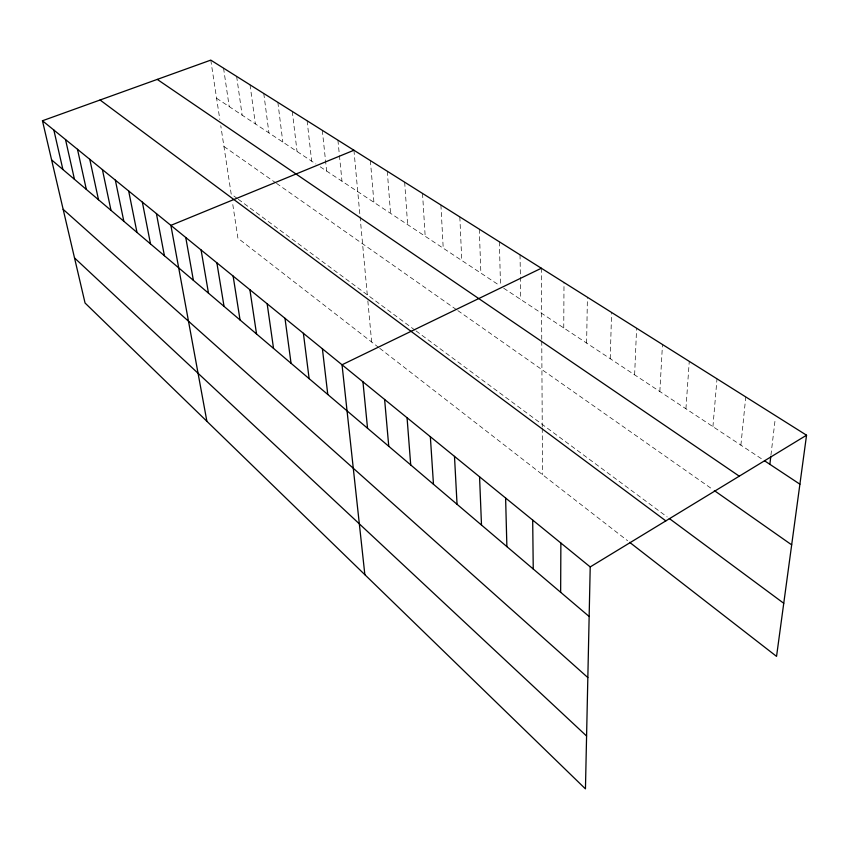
<?xml version="1.0" encoding="UTF-8"?>
<svg xmlns="http://www.w3.org/2000/svg" width="849" height="849" viewBox="0 0 849 849"><rect width="100%" height="100%" fill="white"/><g stroke="black" fill="none" stroke-linecap="round" stroke-linejoin="round"><path stroke-width="0.64" stroke-dasharray="4.25 3.18" d="M563.757 327.947L564.001 282.505M586.617 343.07L587.402 297.235M610.229 358.692L611.588 312.464M634.628 374.834L636.601 328.213M659.843 391.527L662.475 344.503M685.928 408.783L689.261 361.366M712.927 426.644L717.002 378.834M740.89 445.141L745.762 396.939M770.945 455.117L775.286 418.345M216.591 98.251L315.934 163.984M320.211 166.807L499.424 285.381M503.712 288.225L762.349 459.341M223.945 146.484L275.437 182.609M276.487 183.352L456.751 309.843M457.823 310.596L713.266 489.841M237.306 198.539L231.193 194.018L220.772 125.694M238.325 199.303L415.002 330.155M416.052 330.93L667.187 516.945M378.739 347.517L237.922 238.187L232.329 201.478M379.747 348.302L627.602 540.739M210.775 60.12L219.827 119.507M223.552 68.164L229.209 106.603M236.638 76.41L242.135 115.156M250.041 84.847L255.369 123.912M263.774 93.496L268.931 132.879M277.856 102.358L282.823 142.07M292.3 111.452L297.054 151.493M307.115 120.77L311.657 161.151M322.312 130.343L326.632 171.052M337.913 140.17L339.313 154.274M339.441 155.558L341.988 181.219M353.927 150.252L359.955 215.508M360.072 216.75L367.288 294.815M367.85 300.96L371.65 342.009M370.376 160.61L373.931 202.359M387.282 171.254L390.551 213.354M404.665 182.185L407.626 224.645M422.526 193.434L425.179 236.255M440.907 205.012L443.22 248.195M459.829 216.919L461.771 260.473M479.303 229.188L480.863 273.102M499.361 241.816L500.517 286.102M520.034 254.827L520.373 275.851M520.395 277.156L520.755 299.495M541.344 268.242L541.758 339.929M541.758 341.181L542.256 427.026M542.256 428.331L542.522 474.687"/><path stroke-width="1.27" d="M560.648 592.284L560.871 543.031M42.45 120.76L590.214 566.93L585.449 788.88L85.059 303.019L42.45 120.76L210.775 60.12L806.55 435.208L776.548 656.383L629.682 542.362M769.863 464.318L770.786 456.433M590.214 566.93L806.55 435.208M541.344 268.242L342.03 364.773L364.858 574.688M353.927 150.252L170.882 225.367L206.891 421.306M764.493 460.763L799.907 484.195M157.256 79.403L739.267 476.172M714.338 490.595L791.671 544.856M669.309 518.516L783.744 603.278M100.065 100.002L665.839 520.883M51.609 159.92L589.153 616.501M63.166 209.353L587.837 677.566M74.532 257.947L586.585 736.019M53.837 130.024L62.9 169.503M65.511 139.533L74.468 179.341M77.482 149.286L86.333 189.412M89.771 159.304L98.505 199.759M102.389 169.577L110.996 210.361M115.347 180.137L123.827 221.26M128.666 190.983L136.986 232.435M142.345 202.126L150.506 243.928M156.407 213.577L164.409 255.729M185.761 237.497L193.381 280.34M201.086 249.977L208.493 293.17M216.866 262.829L224.04 306.383M233.125 276.074L240.055 319.977M249.882 289.721L256.547 333.986M267.159 303.793L273.537 348.419M284.988 318.311L291.058 363.308M303.39 333.296L309.132 378.654M322.397 348.78L327.778 394.498M362.947 381.817L367.543 428.267M384.618 399.465L388.757 446.287M407.064 417.75L410.714 464.944M430.347 436.715L433.468 484.259M454.491 456.38L457.049 504.295M479.558 476.798L481.5 525.064M505.611 498.013L506.885 546.618M532.684 520.076L533.246 569.01"/></g></svg>
